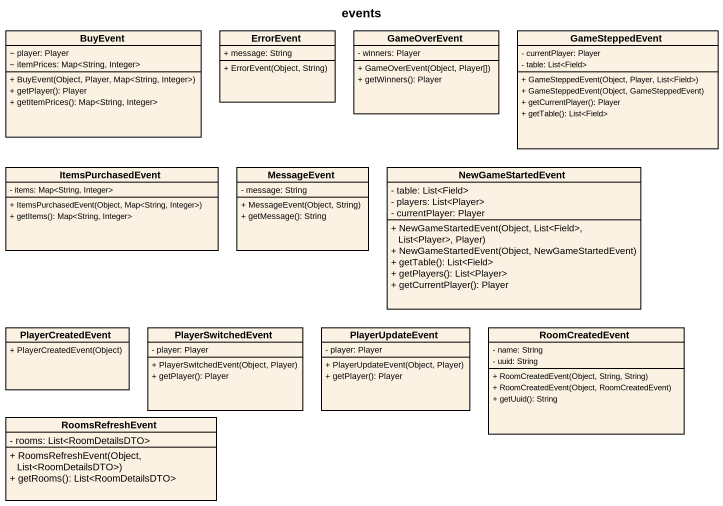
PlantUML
@startuml
title events
hide circle
hide empty members
skinparam classAttributeIconSize 0
class BuyEvent {
  ~ player: Player
  ~ itemPrices: Map<String, Integer>
  + BuyEvent(Object, Player, Map<String, Integer>)
  + getPlayer(): Player
  + getItemPrices(): Map<String, Integer>
}
class ErrorEvent {
  + message: String
  + ErrorEvent(Object, String)
}
class GameOverEvent {
  - winners: Player
  + GameOverEvent(Object, Player[])
  + getWinners(): Player
}
class GameSteppedEvent {
  - currentPlayer: Player
  - table: List<Field>
  + GameSteppedEvent(Object, Player, List<Field>)
  + GameSteppedEvent(Object, GameSteppedEvent)
  + getCurrentPlayer(): Player
  + getTable(): List<Field>
}
class ItemsPurchasedEvent {
  - items: Map<String, Integer>
  + ItemsPurchasedEvent(Object, Map<String, Integer>)
  + getItems(): Map<String, Integer>
}
class MessageEvent {
  - message: String
  + MessageEvent(Object, String)
  + getMessage(): String
}
class NewGameStartedEvent {
  - table: List<Field>
  - players: List<Player>
  - currentPlayer: Player
  + NewGameStartedEvent(Object, List<Field>, List<Player>, Player)
  + NewGameStartedEvent(Object, NewGameStartedEvent)
  + getTable(): List<Field>
  + getPlayers(): List<Player>
  + getCurrentPlayer(): Player
}
class PlayerCreatedEvent {
  + PlayerCreatedEvent(Object)
}
class PlayerSwitchedEvent {
  - player: Player
  + PlayerSwitchedEvent(Object, Player)
  + getPlayer(): Player
}
class PlayerUpdateEvent {
  - player: Player
  + PlayerUpdateEvent(Object, Player)
  + getPlayer(): Player
}
class RoomCreatedEvent {
  - name: String
  - uuid: String
  + RoomCreatedEvent(Object, String, String)
  + RoomCreatedEvent(Object, RoomCreatedEvent)
  + getUuid(): String
}
class RoomsRefreshEvent {
  - rooms: List<RoomDetailsDTO>
  + RoomsRefreshEvent(Object, List<RoomDetailsDTO>)
  + getRooms(): List<RoomDetailsDTO>
}
@enduml
